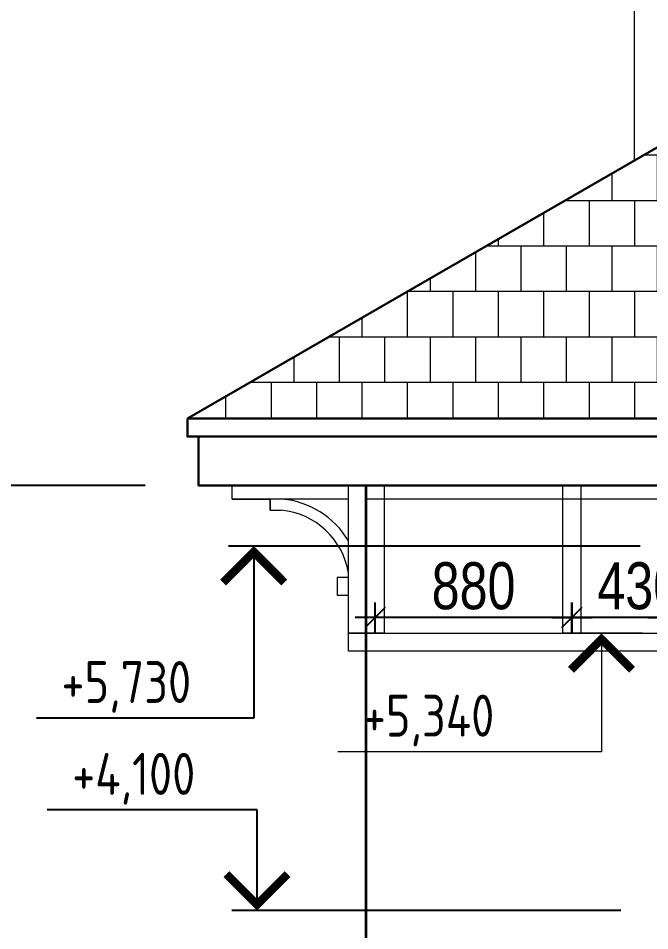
# Model space of a CAD drawing. Extents: x -12289450 to -10763036, y -7834513 to -6150123.
# Drawn here: x -11109433 to -11106608, y -7703711 to -7699631 of the extents above; entities that cross this region are included whole.
import ezdxf

# ---------------------------------------------------------------- set-up
doc = ezdxf.new("R2010")
doc.units = 0
doc.header["$LTSCALE"] = 25
doc.header["$PDMODE"] = 35
doc.layers.get('DefPoints').update_dxf_attribs({"color": 10, "lineweight": 30})
for name, color, linetype in [('005-РАЗМЕРЫ', 252, 'Continuous'), ('008-ШТРИХОВКА', 252, 'Continuous'), ('Крыши', 7, 'Continuous'), ('Примечания', 7, 'Continuous')]:
    doc.layers.add(name, color=color, linetype=linetype)
doc.layers.add('RAZMER', color=7, linetype='Continuous', lineweight=9)
doc.layers.add('СТЕНЫ', color=5, linetype='Continuous', lineweight=40)
doc.styles.add('GOST 2.304', font='cs_gost2304.shx')
doc.styles.add('TXT0', font='txt', dxfattribs={"width": 0.8})
doc.dimstyles.new('Копия(5) РАЗМЕРЫ', dxfattribs={"dimscale": 30, "dimtxt": 7, "dimasz": 0.15, "dimexe": 0, "dimexo": 0, "dimgap": 1.2, "dimtad": 1, "dimdec": 0, "dimzin": 0, "dimdsep": 46, "dimtxsty": 'TXT0', "dimblk1": 'A8MITTA', "dimblk2": 'A8MITTA', "dimsah": 1, "dimcen": 2, "dimse1": 1, "dimse2": 1, "dimadec": 0, "dimazin": 0, "dimtp": 6, "dimtm": 6, "dimtfac": 1, "dimtdec": 0, "dimtofl": 0, "dimtmove": 0, "dimatfit": 3, "dimldrblk": 'A8MITTA', "dimfxl": 0, "dimtolj": 1, "dimtzin": 0, "dimarcsym": 0})

# ---------------------------------------------------------------- blocks, each defined once
blk = doc.blocks.new('A8MITTA', base_point=(3180, 3140))
for p, q in [((3170, 3130), (3190, 3150)), ((3180, 3155), (3180, 3125)), ((3160, 3140), (3200, 3140))]:
    blk.add_line(p, q)
blk = doc.blocks.new('*D1194')
at = {"layer": '005-РАЗМЕРЫ', "color": 0, "lineweight": -2, "ltscale": 4, "transparency": 16777216}
blk.add_line((-11106530.5, -7702310.6), (-11106951.5, -7702310.6), dxfattribs=at)
at = {"layer": 'DefPoints', "color": 0, "ltscale": 4, "transparency": 16777216}
for p in [(-11106956, -7702310.6), (-11106956, -7702380.7), (-11106526, -7702380.7)]:
    blk.add_point(p, dxfattribs=at)
at = {"layer": '005-РАЗМЕРЫ', "color": 0, "lineweight": -2, "ltscale": 4, "transparency": 16777216, "xscale": 4.5, "yscale": 4.5, "zscale": 4.5, "rotation": 180}
blk.add_blockref('A8MITTA', (-11106956, -7702310.6), dxfattribs=at)
at = {"layer": '005-РАЗМЕРЫ', "color": 0, "lineweight": -2, "ltscale": 4, "transparency": 16777216, "xscale": 4.5, "yscale": 4.5, "zscale": 4.5}
blk.add_blockref('A8MITTA', (-11106526, -7702310.6), dxfattribs=at)
at = {"layer": '005-РАЗМЕРЫ', "color": 0, "lineweight": 25, "ltscale": 4, "transparency": 16777216, "insert": (-11106654.7, -7702169.6), "char_height": 210, "attachment_point": 5, "style": 'TXT0'}
blk.add_mtext('\\A1;430', dxfattribs=at)
blk = doc.blocks.new('*D1195')
at = {"layer": '005-РАЗМЕРЫ', "color": 0, "lineweight": -2, "ltscale": 4, "transparency": 16777216}
blk.add_line((-11106960.5, -7702310.6), (-11107831.5, -7702310.6), dxfattribs=at)
at = {"layer": 'DefPoints', "color": 0, "ltscale": 4, "transparency": 16777216}
for p in [(-11107836, -7702310.6), (-11107836, -7702380.7), (-11106956, -7702380.7)]:
    blk.add_point(p, dxfattribs=at)
at = {"layer": '005-РАЗМЕРЫ', "color": 0, "lineweight": -2, "ltscale": 4, "transparency": 16777216, "xscale": 4.5, "yscale": 4.5, "zscale": 4.5, "rotation": 180}
blk.add_blockref('A8MITTA', (-11107836, -7702310.6), dxfattribs=at)
at = {"layer": '005-РАЗМЕРЫ', "color": 0, "lineweight": -2, "ltscale": 4, "transparency": 16777216, "xscale": 4.5, "yscale": 4.5, "zscale": 4.5}
blk.add_blockref('A8MITTA', (-11106956, -7702310.6), dxfattribs=at)
at = {"layer": '005-РАЗМЕРЫ', "color": 0, "lineweight": 25, "ltscale": 4, "transparency": 16777216, "insert": (-11107396, -7702169.6), "char_height": 210, "attachment_point": 5, "style": 'TXT0'}
blk.add_mtext('\\A1;880', dxfattribs=at)

msp = doc.modelspace()

# ---------------------------------------------------------------- hatches: boundary and pattern name
at = {"layer": '008-ШТРИХОВКА', "lineweight": 18, "ltscale": 3}
h = msp.add_hatch(dxfattribs=at)
h.set_pattern_fill('AR-B88', color=256)
h.set_pattern_definition([(0, (-27601.4, -161115.81), (0, 203.2), []), (90, (-27601.4, -161115.81), (-101.6, 203.2), [203.2, -203.2])])
h.paths.add_polyline_path([(-11101851.8, -7698014.4), (-11101766, -7698014.4), (-11101706.3, -7698014.4), (-11101577.5, -7698015.2), (-11095676, -7701420.7), (-11100476, -7701420.7), (-11101793.6, -7700660), (-11102776, -7700092.8), (-11105076, -7701420.7), (-11106726.8, -7701420.7), (-11108676, -7701420.7), (-11104088.1, -7698771.9), (-11102776, -7698014.4), (-11102598.7, -7698014.4), (-11102342.8, -7698014.4), (-11102176, -7698014.4), (-11101981.3, -7698014.4)])

# ---------------------------------------------------------------- linework, layer by layer
at = {"layer": 'RAZMER', "lineweight": 13, "ltscale": 4}
for p, q in [((-11107876, -7702380.7), (-11106526, -7702380.7)), ((-11106526, -7702460.7), (-11107876, -7702460.7))]:
    msp.add_line(p, q, dxfattribs=at)
at = {"layer": 'RAZMER', "linetype": 'Continuous', "lineweight": 0, "ltscale": 75}
for p, q in [((-11106639.7, -7702380.7), (-11106936.1, -7702380.7)), ((-11106823.6, -7702380.7), (-11106823.6, -7702910.3)), ((-11106823.6, -7702910.3), (-11108003.6, -7702910.3))]:
    msp.add_line(p, q, dxfattribs=at)
at = {"layer": 'RAZMER', "lineweight": 0, "ltscale": 4}
msp.add_lwpolyline([(-11106676, -7700266), (-11106676, -7698980.7)], dxfattribs=at)
at = {"layer": 'RAZMER', "lineweight": 13, "ltscale": 4}
for points in [[(-11104276, -7701780.7), (-11107876, -7701780.7)], [(-11107876, -7702460.7), (-11107956, -7702460.7), (-11107956, -7702380.7), (-11107876, -7702380.7)]]:
    msp.add_lwpolyline(points, dxfattribs=at)
at = {"layer": 'RAZMER', "linetype": 'Continuous', "lineweight": 0, "ltscale": 75, "const_width": 37.5}
msp.add_lwpolyline([(-11106686.9, -7702544), (-11106823.6, -7702407.2), (-11106960.4, -7702544)], dxfattribs=at)
at = {"layer": 'Крыши', "lineweight": 25, "ltscale": 3}
for p, q in [((-11108676, -7701420.7), (-11108676, -7701501.6)), ((-11108676, -7701420.7), (-11107176, -7701420.7)), ((-11108676, -7701501.6), (-11108626, -7701501.6)), ((-11108626, -7701501.6), (-11107126, -7701501.6)), ((-11108626, -7701720.7), (-11107126, -7701720.7))]:
    msp.add_line(p, q, dxfattribs=at)
at = {"layer": 'Крыши', "lineweight": 30, "ltscale": 3}
msp.add_line((-11108626, -7701501.6), (-11108626, -7701720.7), dxfattribs=at)
for points in [[(-11102776, -7698014.4), (-11108676, -7701420.7)], [(-11108676, -7701420.7), (-11108676, -7701501.6), (-11108626, -7701501.6), (-11108626, -7701720.7), (-11107876, -7701720.7)], [(-11108676, -7701420.7), (-11108676, -7701501.6), (-11108626, -7701501.6), (-11108626, -7701720.7), (-11105026, -7701720.7)], [(-11105076, -7701420.7), (-11108676, -7701420.7)], [(-11108676, -7701501.6), (-11105026, -7701501.6)]]:
    msp.add_lwpolyline(points, dxfattribs=at)
at = {"layer": 'Крыши', "lineweight": 13, "ltscale": 3}
for points in [[(-11107956, -7701780.7), (-11108476, -7701780.7), (-11108476, -7701720.7)], [(-11107956, -7702380.7), (-11107956, -7701720.7), (-11107876, -7701720.7), (-11107876, -7702380.7), (-11107956, -7702380.7)], [(-11107876, -7702380.7), (-11107876, -7701720.7), (-11107796, -7701720.7), (-11107796, -7702380.7), (-11107876, -7702380.7)], [(-11107796, -7701720.7), (-11107796, -7701780.7), (-11107876, -7701780.7), (-11107876, -7701720.7), (-11107796, -7701720.7), (-11107796, -7702380.7), (-11107876, -7702380.7), (-11107876, -7701780.7)], [(-11106996, -7702380.7), (-11106996, -7701720.7), (-11106916, -7701720.7), (-11106916, -7702380.7), (-11106996, -7702380.7)], [(-11106916, -7701720.7), (-11106916, -7701780.7), (-11106996, -7701780.7), (-11106996, -7701720.7), (-11106916, -7701720.7), (-11106916, -7702380.7), (-11106996, -7702380.7), (-11106996, -7701780.7)], [(-11108476, -7701780.7), (-11108306, -7701780.7), (-11108306, -7701830.7), (-11108306, -7701780.7), (-11108306, -7701830.7), (-11108256, -7701830.7), (-11108256, -7701830.7)], [(-11107956, -7702130.7), (-11108006, -7702130.7), (-11108006, -7702210.7), (-11107956, -7702210.7)]]:
    msp.add_lwpolyline(points, dxfattribs=at)
msp.add_arc((-11108286.1, -7702163.6), 384.2, 30.8051, 84.8454, dxfattribs=at)
at = {"layer": 'Крыши', "lineweight": 5, "ltscale": 3}
msp.add_arc((-11108286.1, -7702163.6), 334.2, 9.1045, 84.8454, dxfattribs=at)
at = {"layer": 'Примечания', "linetype": 'Continuous', "lineweight": 25, "ltscale": 75}
for p, q in [((-11108864.4, -7701720.7), (-11109781.9, -7701720.7)), ((-11106650.3, -7701990.7), (-11108491.9, -7701990.7)), ((-11108379.4, -7701990.7), (-11108379.4, -7702760)), ((-11108379.4, -7702760), (-11109351.6, -7702760)), ((-11108364.6, -7703170.7), (-11109303.9, -7703170.7)), ((-11108364.6, -7703620.7), (-11108364.6, -7703170.7)), ((-11106736.9, -7703620.7), (-11108477.1, -7703620.7))]:
    msp.add_line(p, q, dxfattribs=at)
at = {"layer": 'Примечания', "linetype": 'Continuous', "lineweight": 25, "ltscale": 75, "const_width": 37.5}
for points in [[(-11108242.6, -7702154), (-11108379.4, -7702017.2), (-11108516.1, -7702154)], [(-11108501.3, -7703457.5), (-11108364.6, -7703594.2), (-11108227.8, -7703457.5)]]:
    msp.add_lwpolyline(points, dxfattribs=at)
at = {"layer": 'СТЕНЫ', "lineweight": 35, "ltscale": 3}
msp.add_lwpolyline([(-11107876, -7705620.7), (-11107876, -7701720.7)], dxfattribs=at)

# ---------------------------------------------------------------- texts
at = {"layer": 'RAZMER', "linetype": 'Continuous', "lineweight": 0, "ltscale": 75, "style": 'GOST 2.304'}
msp.add_text('+5,340', height=187.5, dxfattribs=at).set_placement((-11107891.1, -7702842.8))
at = {"layer": 'Примечания', "linetype": 'Continuous', "lineweight": 25, "ltscale": 75, "style": 'GOST 2.304'}
for s, p in [('+5,730', (-11109239.1, -7702692.5)), ('+4,100', (-11109191.4, -7703103.2))]:
    msp.add_text(s, height=187.5, dxfattribs=at).set_placement(p)

# ---------------------------------------------------------------- dimensions: what is measured, and where the dimension line sits
at = {"layer": '005-РАЗМЕРЫ', "lineweight": 25, "ltscale": 4}
dim = msp.add_linear_dim(base=(-11107836, -7702310.6), p1=(-11106956, -7702380.7), p2=(-11107836, -7702380.7), dimstyle='Копия(5) РАЗМЕРЫ', dxfattribs=at)
dim.commit()
dim.dimension.update_dxf_attribs({"geometry": '*D1195', "text_midpoint": (-11107396, -7702169.6)})
dim = msp.add_linear_dim(base=(-11106956, -7702310.6), p1=(-11106526, -7702380.7), p2=(-11106956, -7702380.7), dimstyle='Копия(5) РАЗМЕРЫ', dxfattribs=at)
dim.commit()
dim.dimension.update_dxf_attribs({"geometry": '*D1194', "text_midpoint": (-11106654.7, -7702310.6), "dimtype": 160})

doc.saveas('drawing.dxf')
